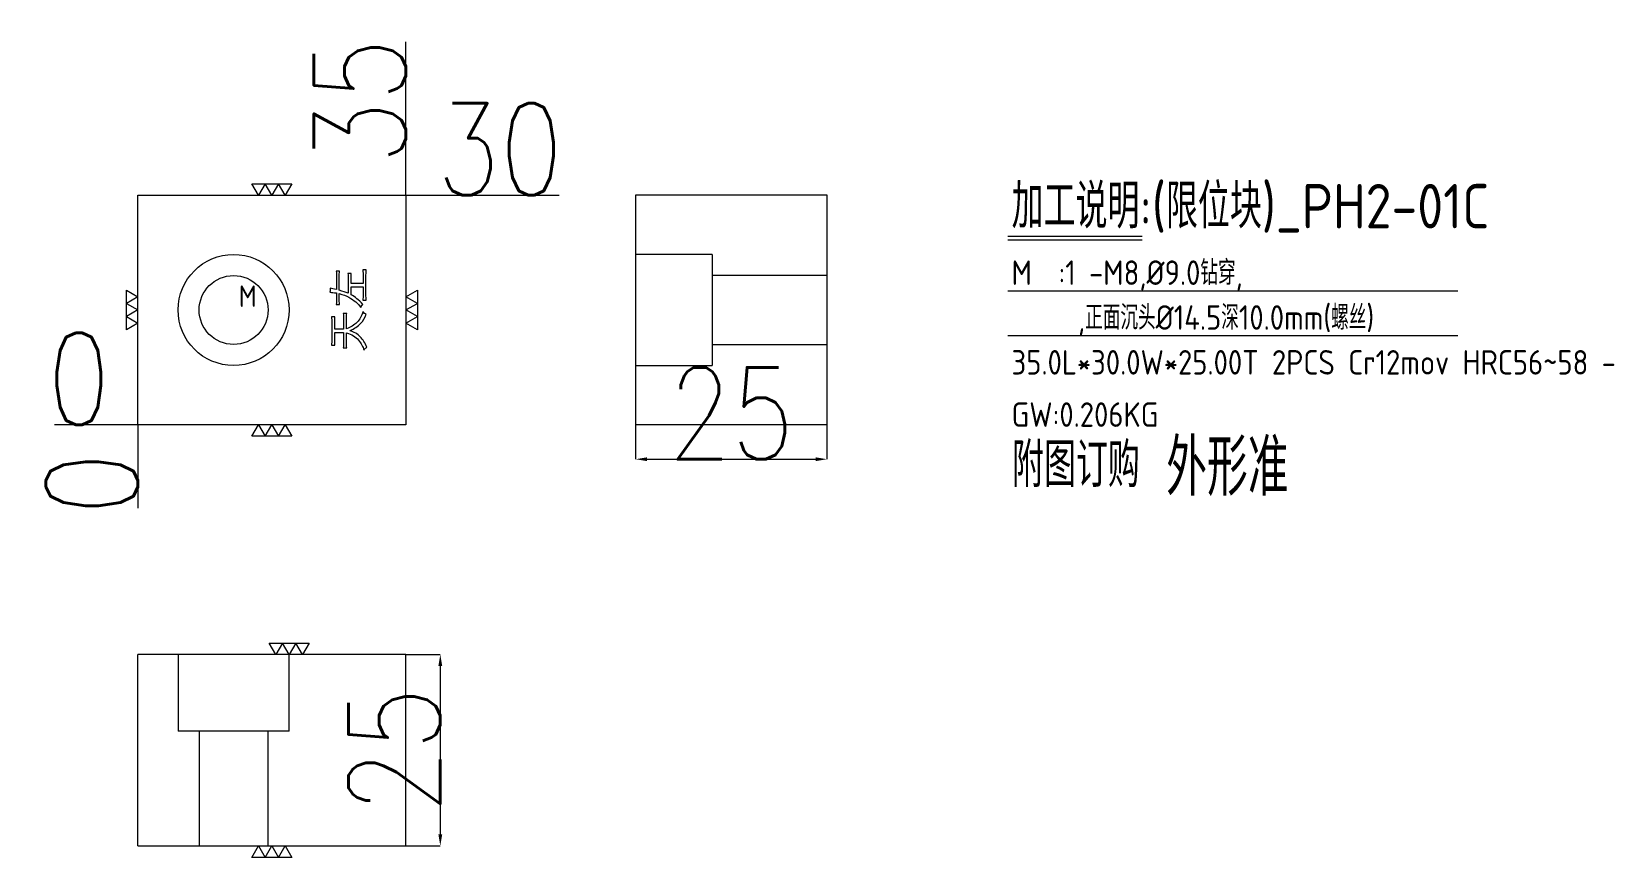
# Model space of a CAD drawing. Header units: millimetres. Extents: x -12695 to -12488, y 60701 to 60809.
import ezdxf

# ---------------------------------------------------------------- set-up
doc = ezdxf.new("R2010")
doc.units = ezdxf.units.MM
doc.linetypes.add('DASHED', pattern=[0])
doc.layers.add('DIE', color=20, linetype='Continuous', lineweight=20)
doc.layers.add('DIM', color=4, linetype='Continuous', lineweight=20)
doc.layers.add('PH2', color=7, linetype='Continuous')
doc.layers.add('TEMP', color=7, linetype='Continuous')
doc.styles.add('gbenor', font='gbenor.shx', dxfattribs={"bigfont": 'gbcbig.shx'})
doc.styles.add('TXT', font='txt.shx', dxfattribs={"width": 0.8, "bigfont": 'ctxt.shx'})
doc.dimstyles.new('零件', dxfattribs={"dimscale": 1.5, "dimtxt": 8, "dimasz": 1, "dimexe": 0, "dimexo": 0, "dimgap": 0, "dimtad": 1, "dimtxsty": 'TXT', "dimcen": 0, "dimclrd": 252, "dimclre": 252, "dimclrt": 4, "dimazin": 3, "dimtp": 0.001, "dimtm": 0.001, "dimtfac": 1, "dimtmove": 0, "dimatfit": 3, "dimlwd": 5, "dimlwe": 5})

# ---------------------------------------------------------------- blocks, each defined once
blk = doc.blocks.new('*D1107')
at = {"layer": 'Defpoints', "color": 0}
for p in [(-12645.81, 60787.24), (-12641.31, 60787.24), (-12680.81, 60757.24)]:
    blk.add_point(p, dxfattribs=at)
at = {"layer": 'DIM', "color": 252, "lineweight": 5}
blk.add_line((-12645.81, 60787.24), (-12625.77, 60787.24), dxfattribs=at)
at = {"layer": 'DIM', "color": 4, "lineweight": 5, "insert": (-12633.54, 60793.24), "char_height": 12, "attachment_point": 5, "style": 'TXT'}
blk.add_mtext('30', dxfattribs=at)
blk = doc.blocks.new('*D1108')
at = {"layer": 'Defpoints', "color": 0}
for p in [(-12685.31, 60757.24), (-12680.81, 60757.24), (-12680.81, 60757.24)]:
    blk.add_point(p, dxfattribs=at)
at = {"layer": 'DIM', "color": 252, "lineweight": 5}
blk.add_line((-12680.81, 60757.24), (-12691.71, 60757.24), dxfattribs=at)
at = {"layer": 'DIM', "color": 4, "lineweight": 5, "insert": (-12688.51, 60763.24), "char_height": 12, "attachment_point": 5, "style": 'TXT'}
blk.add_mtext('0', dxfattribs=at)
blk = doc.blocks.new('*D1109')
at = {"layer": 'Defpoints', "color": 0}
for p in [(-12680.81, 60757.24), (-12680.81, 60757.24), (-12680.81, 60752.74)]:
    blk.add_point(p, dxfattribs=at)
at = {"layer": 'DIM', "color": 252, "lineweight": 5}
blk.add_line((-12680.81, 60757.24), (-12680.81, 60746.34), dxfattribs=at)
at = {"layer": 'DIM', "color": 4, "lineweight": 5, "insert": (-12686.81, 60749.54), "char_height": 12, "attachment_point": 5, "rotation": 90, "style": 'TXT'}
blk.add_mtext('0', dxfattribs=at)
blk = doc.blocks.new('*D1110')
at = {"layer": 'Defpoints', "color": 0}
for p in [(-12645.81, 60791.74), (-12645.81, 60787.24), (-12680.81, 60757.24)]:
    blk.add_point(p, dxfattribs=at)
at = {"layer": 'DIM', "color": 252, "lineweight": 5}
blk.add_line((-12645.81, 60787.24), (-12645.81, 60807.28), dxfattribs=at)
at = {"layer": 'DIM', "color": 4, "lineweight": 5, "insert": (-12651.81, 60799.51), "char_height": 12, "attachment_point": 5, "rotation": 90, "style": 'TXT'}
blk.add_mtext('35', dxfattribs=at)
blk = doc.blocks.new('*D1111')
at = {"layer": 'Defpoints', "color": 0}
for p in [(-12645.81, 60727.24), (-12645.81, 60702.24), (-12641.31, 60702.24)]:
    blk.add_point(p, dxfattribs=at)
at = {"layer": 'DIM', "color": 252, "lineweight": 5}
for p, q in [((-12645.81, 60727.24), (-12641.31, 60727.24)), ((-12641.31, 60725.74), (-12641.31, 60703.74)), ((-12645.81, 60702.24), (-12641.31, 60702.24))]:
    blk.add_line(p, q, dxfattribs=at)
at = {"layer": 'DIM', "color": 252}
for points in [[(-12641.06, 60725.74), (-12641.56, 60725.74), (-12641.31, 60727.24)], [(-12641.56, 60703.74), (-12641.06, 60703.74), (-12641.31, 60702.24)]]:
    blk.add_solid(points, dxfattribs=at)
at = {"layer": 'DIM', "color": 4, "lineweight": 5, "insert": (-12647.31, 60714.74), "char_height": 12, "attachment_point": 5, "rotation": 90, "style": 'TXT'}
blk.add_mtext('25', dxfattribs=at)
blk = doc.blocks.new('*D1112')
at = {"layer": 'Defpoints', "color": 0}
for p in [(-12615.81, 60757.24), (-12590.81, 60757.24), (-12590.81, 60752.74)]:
    blk.add_point(p, dxfattribs=at)
at = {"layer": 'DIM', "color": 252, "lineweight": 5}
for p, q in [((-12615.81, 60757.24), (-12615.81, 60752.74)), ((-12590.81, 60757.24), (-12590.81, 60752.74)), ((-12614.31, 60752.74), (-12592.31, 60752.74))]:
    blk.add_line(p, q, dxfattribs=at)
at = {"layer": 'DIM', "color": 252}
for points in [[(-12614.31, 60752.99), (-12614.31, 60752.49), (-12615.81, 60752.74)], [(-12592.31, 60752.49), (-12592.31, 60752.99), (-12590.81, 60752.74)]]:
    blk.add_solid(points, dxfattribs=at)
at = {"layer": 'DIM', "color": 4, "lineweight": 5, "insert": (-12603.31, 60758.74), "char_height": 12, "attachment_point": 5, "style": 'TXT'}
blk.add_mtext('25', dxfattribs=at)

msp = doc.modelspace()

# ---------------------------------------------------------------- linework, layer by layer
at = {"layer": 'DIE', "color": 1, "linetype": 'Continuous', "lineweight": 5}
for points in [[(-12660.71, 60788.735), (-12661.576, 60787.235), (-12662.442, 60788.735), (-12663.308, 60787.235), (-12664.174, 60788.735), (-12665.04, 60787.235), (-12665.906, 60788.735), (-12660.71, 60788.735)], [(-12682.308, 60774.833), (-12680.808, 60773.967), (-12682.308, 60773.101), (-12680.808, 60772.235), (-12682.308, 60771.369), (-12680.808, 60770.503), (-12682.308, 60769.637), (-12682.308, 60774.833)], [(-12644.308, 60769.637), (-12645.808, 60770.503), (-12644.308, 60771.369), (-12645.808, 60772.235), (-12644.308, 60773.101), (-12645.808, 60773.967), (-12644.308, 60774.833), (-12644.308, 60769.637)], [(-12665.906, 60755.735), (-12665.04, 60757.235), (-12664.174, 60755.735), (-12663.308, 60757.235), (-12662.442, 60755.735), (-12661.576, 60757.235), (-12660.71, 60755.735), (-12665.906, 60755.735)], [(-12658.46, 60728.735), (-12659.326, 60727.235), (-12660.192, 60728.735), (-12661.058, 60727.235), (-12661.924, 60728.735), (-12662.79, 60727.235), (-12663.656, 60728.735), (-12658.46, 60728.735)], [(-12665.906, 60700.735), (-12665.04, 60702.235), (-12664.174, 60700.735), (-12663.308, 60702.235), (-12662.442, 60700.735), (-12661.576, 60702.235), (-12660.71, 60700.735), (-12665.906, 60700.735)]]:
    msp.add_lwpolyline(points, close=True, dxfattribs=at)
at = {"layer": 'DIM', "color": 8, "linetype": 'Continuous', "lineweight": 5}
for p, q in [((-12567.184, 60781.892), (-12549.645, 60781.892)), ((-12567.184, 60781.407), (-12549.645, 60781.407)), ((-12567.184, 60774.74), (-12508.432, 60774.74)), ((-12567.184, 60768.883), (-12508.432, 60768.883))]:
    msp.add_line(p, q, dxfattribs=at)
at = {"layer": 'PH2', "color": 11, "linetype": 'Continuous', "lineweight": 5}
for p, q in [((-12680.808, 60787.235), (-12645.808, 60787.235)), ((-12680.808, 60757.235), (-12680.808, 60787.235)), ((-12645.808, 60787.235), (-12645.808, 60757.235)), ((-12615.808, 60787.235), (-12615.808, 60757.235)), ((-12590.808, 60787.235), (-12615.808, 60787.235)), ((-12590.808, 60757.235), (-12590.808, 60787.235)), ((-12645.808, 60757.235), (-12680.808, 60757.235)), ((-12590.808, 60757.235), (-12615.808, 60757.235)), ((-12645.808, 60727.235), (-12680.808, 60727.235)), ((-12680.808, 60702.235), (-12680.808, 60727.235)), ((-12645.808, 60702.235), (-12645.808, 60727.235)), ((-12680.808, 60702.235), (-12645.808, 60702.235))]:
    msp.add_line(p, q, dxfattribs=at)
at = {"layer": 'PH2', "color": 11, "linetype": 'DASHED', "lineweight": 5, "ltscale": 0.172546}
for p, q in [((-12615.808, 60787.235), (-12615.808, 60787.235)), ((-12590.808, 60787.235), (-12590.808, 60787.235)), ((-12605.808, 60779.485), (-12615.808, 60779.485)), ((-12605.808, 60779.485), (-12605.808, 60764.985)), ((-12590.808, 60776.739), (-12605.808, 60776.739)), ((-12605.808, 60767.732), (-12590.808, 60767.732)), ((-12615.808, 60764.985), (-12605.808, 60764.985)), ((-12615.808, 60757.235), (-12615.808, 60757.235)), ((-12590.808, 60757.235), (-12590.808, 60757.235)), ((-12675.558, 60727.235), (-12675.558, 60717.235)), ((-12661.058, 60717.235), (-12661.058, 60727.235)), ((-12661.058, 60717.235), (-12675.558, 60717.235)), ((-12672.812, 60717.235), (-12672.812, 60702.235)), ((-12663.805, 60702.235), (-12663.805, 60717.235))]:
    msp.add_line(p, q, dxfattribs=at)
at = {"layer": 'PH2', "color": 42, "linetype": 'Continuous', "lineweight": 5}
for radius in [7.25, 4.503]:
    msp.add_circle((-12668.308, 60772.235), radius, dxfattribs=at)
at = {"layer": 'TEMP', "color": 2, "linetype": 'Continuous', "lineweight": 5}
for p, q in [((-12654.484, 60777.316), (-12654.904, 60777.316)), ((-12650.998, 60777.463), (-12651.418, 60777.463)), ((-12652.951, 60777.022), (-12653.371, 60777.022)), ((-12651.397, 60775.699), (-12652.972, 60775.699)), ((-12652.972, 60775.258), (-12651.397, 60775.258)), ((-12652.972, 60774.228), (-12652.972, 60775.258)), ((-12651.418, 60773.514), (-12650.998, 60773.514)), ((-12655.072, 60771.334), (-12655.513, 60771.334)), ((-12654.904, 60772.968), (-12654.484, 60772.968)), ((-12653.539, 60771.775), (-12653.98, 60771.775)), ((-12653.959, 60769.717), (-12655.093, 60769.717)), ((-12655.093, 60769.297), (-12653.959, 60769.297)), ((-12655.513, 60767.659), (-12655.072, 60767.659)), ((-12653.98, 60767.302), (-12653.539, 60767.302))]:
    msp.add_line(p, q, dxfattribs=at)
for points, knots in [([(-12654.904, 60777.316), (-12654.876, 60777.064), (-12654.862, 60776.805), (-12654.862, 60775.993), (-12654.862, 60775.447), (-12654.862, 60774.901)], [0, 0, 0, 0, 0.3275861, 0.3275861, 1, 1, 1, 1]), ([(-12654.505, 60774.817), (-12654.505, 60775.419), (-12654.505, 60776.021), (-12654.505, 60776.833), (-12654.498, 60777.064), (-12654.484, 60777.316)], [0, 0, 0, 0, 0.7413793, 0.7413793, 1, 1, 1, 1]), ([(-12651.418, 60777.463), (-12651.404, 60777.197), (-12651.397, 60776.896), (-12651.397, 60776.273), (-12651.397, 60775.986), (-12651.397, 60775.699)], [0, 0, 0, 0, 0.5393258, 0.5393258, 1, 1, 1, 1]), ([(-12650.998, 60773.514), (-12651.012, 60773.71), (-12651.019, 60773.955), (-12651.019, 60775.034), (-12651.019, 60775.818), (-12651.019, 60776.868), (-12651.012, 60777.155), (-12650.998, 60777.463)], [0, 0, 0, 0, 0.21875, 0.21875, 0.8020834, 0.8020834, 1, 1, 1, 1]), ([(-12653.371, 60777.022), (-12653.357, 60776.784), (-12653.35, 60776.539), (-12653.35, 60775.664), (-12653.35, 60775.041), (-12653.35, 60774.417)], [0, 0, 0, 0, 0.288, 0.288, 1, 1, 1, 1]), ([(-12652.972, 60775.699), (-12652.972, 60775.902), (-12652.972, 60776.105), (-12652.972, 60776.56), (-12652.965, 60776.798), (-12652.951, 60777.022)], [0, 0, 0, 0, 0.4461539, 0.4461539, 1, 1, 1, 1]), ([(-12651.397, 60775.258), (-12651.397, 60774.929), (-12651.397, 60774.599), (-12651.397, 60773.962), (-12651.404, 60773.71), (-12651.418, 60773.514)], [0, 0, 0, 0, 0.5164835, 0.5164835, 1, 1, 1, 1]), ([(-12654.862, 60774.459), (-12654.862, 60774.249), (-12654.862, 60774.039), (-12654.862, 60773.507), (-12654.876, 60773.22), (-12654.904, 60772.968)], [0, 0, 0, 0, 0.3947368, 0.3947368, 1, 1, 1, 1]), ([(-12654.505, 60774.375), (-12654.029, 60774.249), (-12653.613, 60774.088), (-12652.899, 60773.696), (-12652.601, 60773.497), (-12652.125, 60773.091), (-12651.901, 60772.849), (-12651.691, 60772.569)], [0, 0, 0, 0, 0.3333332, 0.3333332, 0.6666665, 0.6666665, 1, 1, 1, 1]), ([(-12654.484, 60772.968), (-12654.498, 60773.206), (-12654.505, 60773.493), (-12654.505, 60774.011), (-12654.505, 60774.193), (-12654.505, 60774.375)], [0, 0, 0, 0, 0.6486486, 0.6486486, 1, 1, 1, 1]), ([(-12651.418, 60772.968), (-12651.698, 60773.262), (-12651.96, 60773.507), (-12652.451, 60773.899), (-12652.706, 60774.074), (-12652.972, 60774.228)], [0, 0, 0, 0, 0.5000001, 0.5000001, 1, 1, 1, 1]), ([(-12655.513, 60771.334), (-12655.499, 60771.082), (-12655.492, 60770.83), (-12655.492, 60769.857), (-12655.492, 60769.136), (-12655.492, 60768.135), (-12655.499, 60767.883), (-12655.513, 60767.659)], [0, 0, 0, 0, 0.2011173, 0.2011173, 0.7765363, 0.7765363, 1, 1, 1, 1]), ([(-12655.093, 60769.717), (-12655.093, 60770.004), (-12655.093, 60770.291), (-12655.093, 60770.83), (-12655.086, 60771.082), (-12655.072, 60771.334)], [0, 0, 0, 0, 0.5324675, 0.5324675, 1, 1, 1, 1]), ([(-12653.98, 60771.775), (-12653.966, 60771.565), (-12653.959, 60771.327), (-12653.959, 60770.613), (-12653.959, 60770.165), (-12653.959, 60769.717)], [0, 0, 0, 0, 0.3725489, 0.3725489, 1, 1, 1, 1]), ([(-12651.418, 60772.027), (-12651.558, 60771.453), (-12651.817, 60770.984), (-12652.573, 60770.256), (-12653.028, 60769.976), (-12653.56, 60769.78)], [0, 0, 0, 0, 0.4999999, 0.4999999, 1, 1, 1, 1]), ([(-12653.56, 60769.78), (-12653.56, 60770.214), (-12653.56, 60770.648), (-12653.56, 60771.348), (-12653.553, 60771.579), (-12653.539, 60771.775)], [0, 0, 0, 0, 0.6200001, 0.6200001, 1, 1, 1, 1]), ([(-12653.14, 60769.528), (-12652.524, 60769.794), (-12652.051, 60770.109), (-12651.393, 60770.837), (-12651.152, 60771.236), (-12650.998, 60771.67)], [0, 0, 0, 0, 0.5000002, 0.5000002, 1, 1, 1, 1]), ([(-12655.072, 60767.659), (-12655.086, 60767.869), (-12655.093, 60768.121), (-12655.093, 60768.709), (-12655.093, 60769.003), (-12655.093, 60769.297)], [0, 0, 0, 0, 0.5, 0.5, 1, 1, 1, 1]), ([(-12653.959, 60769.297), (-12653.959, 60768.891), (-12653.959, 60768.485), (-12653.959, 60767.785), (-12653.966, 60767.526), (-12653.98, 60767.302)], [0, 0, 0, 0, 0.58, 0.58, 1, 1, 1, 1]), ([(-12653.56, 60769.234), (-12652.874, 60769.052), (-12652.353, 60768.737), (-12651.638, 60767.841), (-12651.404, 60767.414), (-12651.292, 60767.008)], [0, 0, 0, 0, 0.5, 0.5, 1, 1, 1, 1]), ([(-12653.539, 60767.302), (-12653.553, 60767.512), (-12653.56, 60767.771), (-12653.56, 60768.464), (-12653.56, 60768.849), (-12653.56, 60769.234)], [0, 0, 0, 0, 0.4444445, 0.4444445, 1, 1, 1, 1]), ([(-12650.893, 60767.365), (-12651.131, 60767.911), (-12651.421, 60768.366), (-12652.107, 60769.094), (-12652.566, 60769.36), (-12653.14, 60769.528)], [0, 0, 0, 0, 0.5000001, 0.5000001, 1, 1, 1, 1])]:
    msp.add_open_spline(points, degree=3, knots=knots, dxfattribs=at)
for points in [[(-12655.681, 60775.069), (-12655.681, 60774.915), (-12655.695, 60774.739), (-12655.723, 60774.543)], [(-12655.723, 60774.543), (-12655.499, 60774.543), (-12655.212, 60774.515), (-12654.862, 60774.459)], [(-12654.862, 60774.901), (-12655.226, 60774.957), (-12655.499, 60775.013), (-12655.681, 60775.069)], [(-12653.35, 60774.417), (-12653.644, 60774.543), (-12654.029, 60774.676), (-12654.505, 60774.817)], [(-12651.691, 60772.569), (-12651.607, 60772.765), (-12651.516, 60772.898), (-12651.418, 60772.968)], [(-12650.998, 60771.67), (-12651.124, 60771.712), (-12651.264, 60771.831), (-12651.418, 60772.027)], [(-12651.292, 60767.008), (-12651.166, 60767.19), (-12651.033, 60767.309), (-12650.893, 60767.365)]]:
    msp.add_open_spline(points, degree=3, dxfattribs=at)

# ---------------------------------------------------------------- texts
at = {"layer": 'DIM', "color": 4, "lineweight": 5, "style": 'gbenor'}
for s, height, p in [('加工说明:(限位块)_PH2-01C', 5.8, (-12566.699, 60782.896)), ('M  :1 -M8,%%c9.0钻穿,', 3.2, (-12566.704, 60775.511)), ('M', 2.8, (-12667.622, 60772.641)), ('     ,正面沉头%%c14.5深10.0mm(螺丝)', 3.2, (-12566.704, 60769.654)), ('35.0L*30.0W*25.00T 2PCS Cr12mov HRC56~58 -', 3.2, (-12566.704, 60763.797)), ('GW:0.206KG', 3.2, (-12566.704, 60756.969))]:
    msp.add_text(s, height=height, dxfattribs=at).set_placement(p)
at = {"layer": 'DIM', "color": 21, "lineweight": 5, "style": 'gbenor'}
msp.add_text('附图订购', height=5.8, dxfattribs=at).set_placement((-12566.647, 60749.091))
at = {"layer": 'DIM', "color": 1, "lineweight": 5, "style": 'gbenor'}
msp.add_text('外形准', height=7.4, dxfattribs=at).set_placement((-12546.508, 60747.971))

# ---------------------------------------------------------------- dimensions: what is measured, and where the dimension line sits
at = {"layer": 'DIM', "lineweight": 5}
for feature_location, offset, dtype, origin, picture, middle in [((-12645.808, 60787.235), (0, 4.5), 1, (-12680.808, 60757.235), '*D1110', (-12651.808, 60799.507)), ((-12645.808, 60787.235), (4.5, 0), 0, (-12680.808, 60757.235), '*D1107', (-12633.537, 60793.235)), ((-12680.808062602, 60757.235356916), (-4.5, 0), 0, (-12680.808062602, 60757.235356916), '*D1108', (-12688.508062602, 60763.235356916)), ((-12680.808062602, 60757.235356916), (0, -4.5), 1, (-12680.808062602, 60757.235356916), '*D1109', (-12686.808062602, 60749.535356916))]:
    dim = msp.add_ordinate_dim(feature_location=feature_location, offset=offset, dtype=dtype, origin=origin, dimstyle='零件', dxfattribs=at)
    dim.commit()
    dim.dimension.update_dxf_attribs({"geometry": picture, "text_midpoint": middle})
dim = msp.add_linear_dim(base=(-12590.808, 60752.735), p1=(-12615.808, 60757.235), p2=(-12590.808, 60757.235), dimstyle='零件', dxfattribs=at)
dim.commit()
dim.dimension.update_dxf_attribs({"geometry": '*D1112', "text_midpoint": (-12603.308, 60758.735)})
dim = msp.add_linear_dim(base=(-12641.308, 60702.235), p1=(-12645.808, 60727.235), p2=(-12645.808, 60702.235), angle=90, dimstyle='零件', dxfattribs=at)
dim.commit()
dim.dimension.update_dxf_attribs({"geometry": '*D1111', "text_midpoint": (-12647.308, 60714.735)})

doc.saveas('drawing.dxf')
